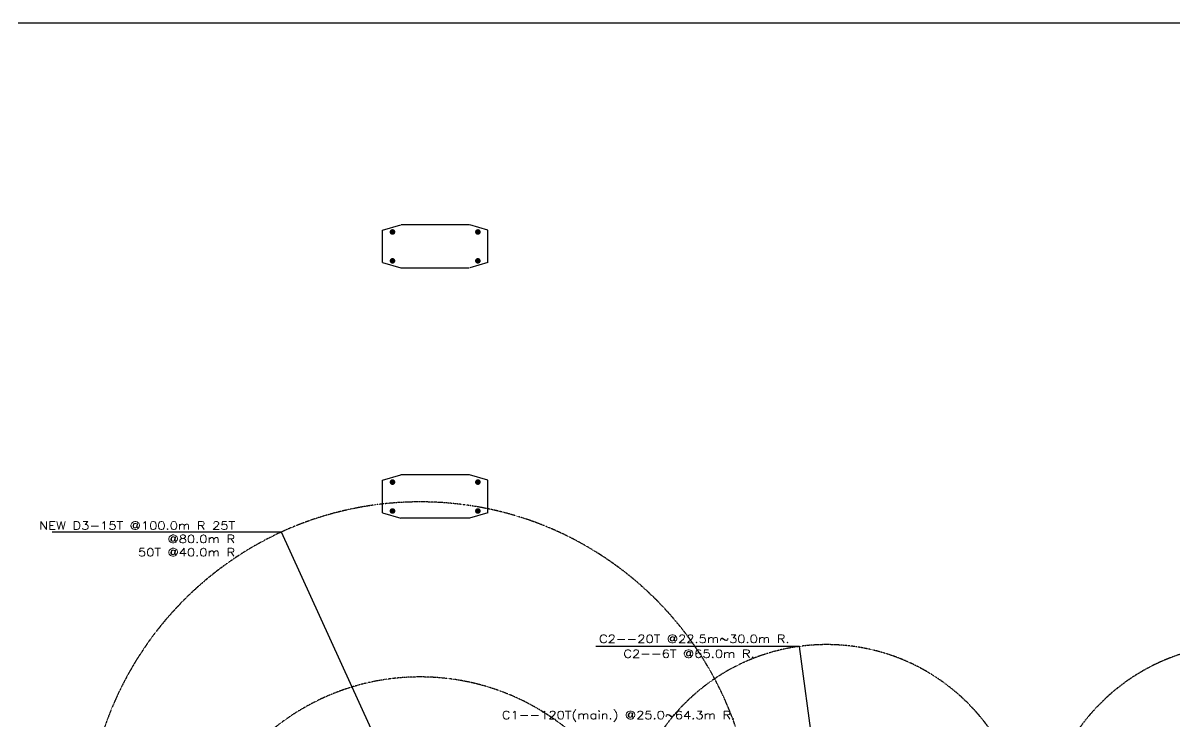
# Model space of a CAD drawing. Header units: inches. Extents: x 2621776591 to 2623670951, y 363331607 to 364354604.
# Drawn here: x 2622425366 to 2622770742, y 364145057 to 364354604 of the extents above; entities that cross this region are included whole.
import ezdxf

# ---------------------------------------------------------------- set-up
doc = ezdxf.new("R2010")
doc.units = ezdxf.units.IN
doc.header["$MEASUREMENT"] = 0
doc.linetypes.add('BORDERX2', pattern=[3.5, 1, -0.5, 1, -0.5, 0, -0.5])
for name, color, linetype in [('BOLLARD', 1, 'Continuous'), ('DIM', 8, 'Continuous'), ('DOLPHIN', 2, 'Continuous')]:
    doc.layers.add(name, color=color, linetype=linetype)
doc.layers.add('CRANE', color=7, linetype='Continuous', true_color=0x7f3f7f)
doc.styles.add('ROMANS', font='romans')

# ---------------------------------------------------------------- blocks, each defined once
blk = doc.blocks.new('BOLLARD2')
at = {"layer": 'BOLLARD', "const_width": 0.84375}
blk.add_lwpolyline([(-0.421875, 0, 1), (0.421875, 0, 1)], format="xyb", close=True, dxfattribs=at)
blk = doc.blocks.new('A$C6b66f7a2')
at = {"layer": 'BOLLARD', "xscale": 999.9999999999998, "yscale": 999.9999999999998, "zscale": 999.9999999999998, "rotation": 5.417722244624239}
for p in [(2622536137, 364291967), (2622561737, 364291967), (2622536137, 364283308), (2622561737, 364283308), (2622536137, 364216967), (2622561737, 364216967), (2622536137, 364208308), (2622561737, 364208308)]:
    blk.add_blockref('BOLLARD2', p, dxfattribs=at)

msp = doc.modelspace()

# ---------------------------------------------------------------- linework, layer by layer
at = {"color": 190}
msp.add_lwpolyline([(2622038898.2, 364354604.2), (2622038898.2, 363339870.3), (2623670950.6, 363339870.3), (2623670950.6, 364354604.2)], close=True, dxfattribs=at)
at = {"layer": 'CRANE', "color": 7, "linetype": 'Continuous'}
for p, q in [((2622502817.4, 364201952.5, 0), (2622434090.6, 364201952.5, 0)), ((2622544434.3, 364111023.7, 0), (2622502817.4, 364201952.5, 0)), ((2622658212.2, 364167702.3, 0), (2622597126.7, 364167702.3, 0)), ((2622666243.8, 364108242.2, 0), (2622658212.2, 364167702.3, 0))]:
    msp.add_line(p, q, dxfattribs=at)
at = {"layer": 'CRANE', "linetype": 'BORDERX2'}
for centre, radius, start, end in [((2622544434.3, 364111023.7, 0), 100006.1, 0, 180), ((2622666243.9, 364108242.3, 0), 60000, 0, 180), ((2622790843.7, 364108242.3, 0), 60000, 0, 180), ((2622544411.2, 364088501.8, 0), 70045.6, 0.03814, 177.074681)]:
    msp.add_arc(centre, radius, start, end, dxfattribs=at)
at = {"layer": 'DOLPHIN'}
for p, q in [((2622533139.7, 364292524.7), (2622538598.7, 364294130.3)), ((2622559139.7, 364294150.6), (2622538739.7, 364294150.6)), ((2622564739.7, 364292524.7), (2622559280.8, 364294130.3)), ((2622533139.7, 364282776.5), (2622533139.7, 364292524.7)), ((2622564739.7, 364282776.5), (2622564739.7, 364292524.7)), ((2622533139.7, 364282776.5), (2622538598.7, 364281170.9)), ((2622564739.7, 364282776.5), (2622559280.8, 364281170.9)), ((2622559139.7, 364281150.6), (2622538739.7, 364281150.6)), ((2622533139.7, 364217524.7), (2622538667.7, 364219150.6)), ((2622533139.7, 364207776.5), (2622533139.7, 364217524.7)), ((2622559211.7, 364219150.6), (2622538667.7, 364219150.6)), ((2622564739.7, 364217524.7), (2622559211.7, 364219150.6)), ((2622564739.7, 364207776.5), (2622564739.7, 364217524.7)), ((2622533139.7, 364207776.5), (2622538667.7, 364206150.6)), ((2622564739.7, 364207776.5), (2622559211.7, 364206150.6)), ((2622559211.7, 364206150.6), (2622538667.7, 364206150.6))]:
    msp.add_line(p, q, dxfattribs=at)

# ---------------------------------------------------------------- block references
at = {"layer": 'DIM'}
msp.add_blockref('A$C6b66f7a2', (0, 0), dxfattribs=at)

# ---------------------------------------------------------------- texts
at = {"layer": 'CRANE', "color": 220, "style": 'ROMANS', "width": 1.2}
for s, p in [('C2--20T @22.5m~30.0m R.', (2622598058.2, 364168772.1, 0)), ('C2--6T @65.0m R.', (2622605364.2, 364164305.9, 0)), ('C1--120T(main.) @25.0~64.3m R.', (2622568939.8, 364145929.7, 0))]:
    msp.add_text(s, height=2400, dxfattribs=at).set_placement(p)
at = {"layer": 'CRANE', "color": 220, "insert": (2622488961.5, 364205123.7, 0), "char_height": 2400, "width": 64826.774, "attachment_point": 3, "style": 'ROMANS'}
msp.add_mtext('{\\W1.2;NEW D3-15T @100.0m R 25T @80.0m R\\P50T @40.0m R}', dxfattribs=at)

doc.saveas('drawing.dxf')
